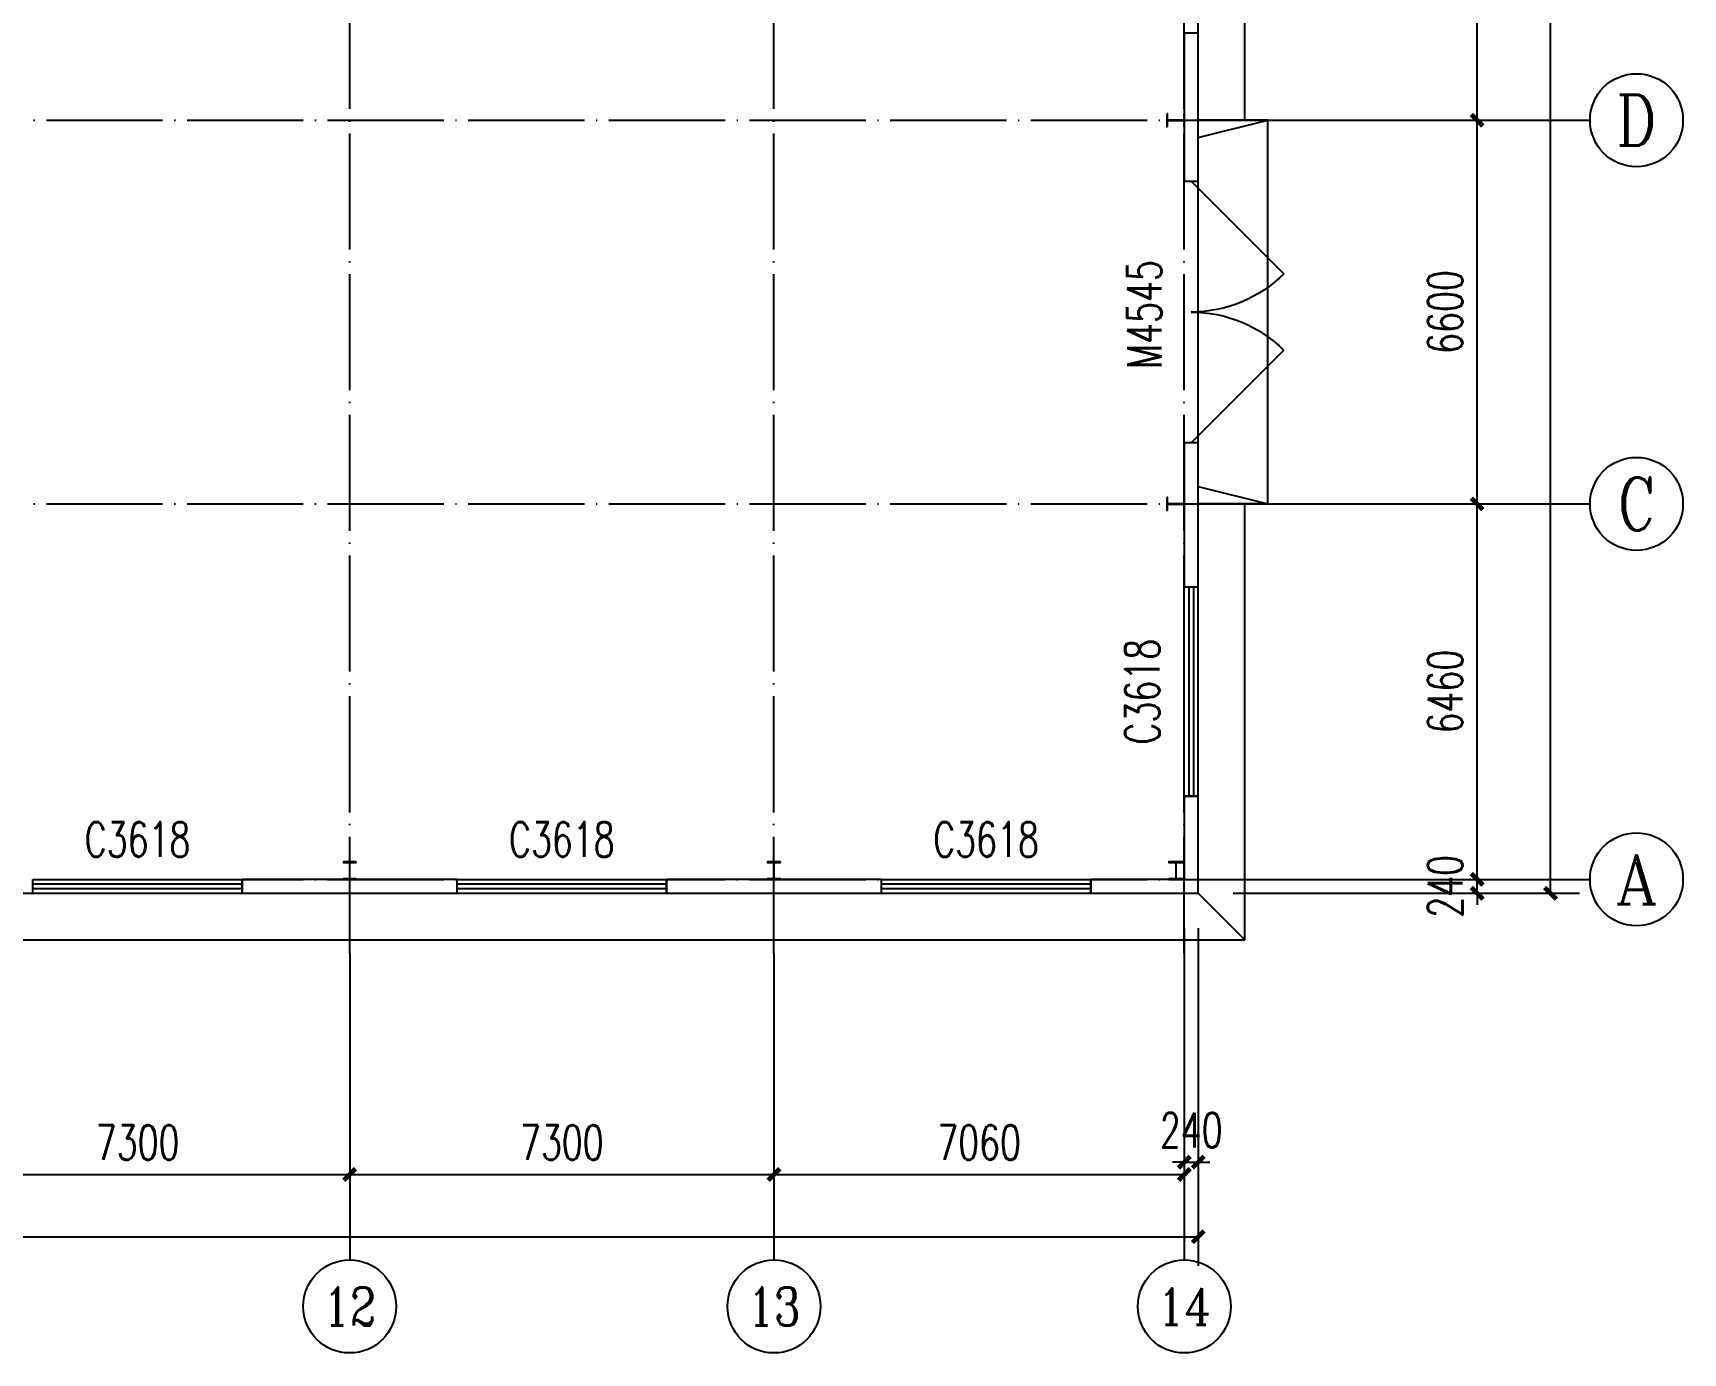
# Model space of a CAD drawing. Extents: x -89996 to 1006241, y -2176 to 440573.
# Drawn here: x 179529 to 207921, y 214237 to 236945 of the extents above; entities that cross this region are included whole.
import ezdxf
from ezdxf.enums import TextEntityAlignment as Align

# ---------------------------------------------------------------- set-up
doc = ezdxf.new("R2010")
doc.units = 0
doc.header["$LTSCALE"] = 1000
doc.header["$MEASUREMENT"] = 0
doc.linetypes.add('DOTE', pattern=[2.42, 2, -0.2, 0.02, -0.2])
for name, color, linetype in [('AXIS', 3, 'Continuous'), ('AXIS_TEXT', 7, 'Continuous'), ('DOTE', 1, 'DOTE'), ('GROUND', 2, 'Continuous'), ('GZ', 50, 'Continuous'), ('STAIR', 2, 'Continuous'), ('WALL', 9, 'Continuous'), ('WINDOW', 4, 'Continuous'), ('WINDOW_TEXT', 7, 'Continuous')]:
    doc.layers.add(name, color=color, linetype=linetype)
doc.styles.add('_TCH_AXIS', font='COMPLEX', dxfattribs={"bigfont": 'GBCBIG'})
doc.styles.add('_TCH_DIM_T3', font='SIMPLEX', dxfattribs={"width": 0.705882, "bigfont": 'GBCBIG'})
doc.styles.add('_TCH_WINDOW', font='SIMPLEX', dxfattribs={"height": 3.5, "bigfont": 'GBCBIG'})
doc.styles.add('COMPLEX', font='COMPLEX')
doc.dimstyles.new('_TCH_ARCH&&200', dxfattribs={"dimtxt": 595, "dimasz": 200, "dimexe": 500, "dimexo": 600, "dimgap": 252.5, "dimtad": 1, "dimdec": 0, "dimzin": 0, "dimdsep": 46, "dimtxsty": '_TCH_DIM_T3', "dimblk": 'ARCHTICK', "dimcen": 0.09, "dimclrt": 7, "dimazin": 2, "dimtfac": 1, "dimtdec": 0, "dimtix": 1, "dimtmove": 2, "dimatfit": 3, "dimfxl": 0, "dimtolj": 1, "dimtzin": 0, "dimarcsym": 0})
doc.dimstyles.new('TCH-200-1', dxfattribs={"dimtxt": 595, "dimasz": 200, "dimexe": 500, "dimexo": 600, "dimgap": 252.5, "dimtad": 1, "dimdec": 0, "dimzin": 0, "dimdsep": 46, "dimtxsty": '_TCH_DIM_T3', "dimblk": 'ARCHTICK', "dimcen": 0.09, "dimclrd": 3, "dimclre": 3, "dimclrt": 7, "dimazin": 2, "dimtfac": 1, "dimtdec": 0, "dimtix": 1, "dimtmove": 2, "dimatfit": 3, "dimfxl": 0, "dimtolj": 1, "dimtzin": 0, "dimarcsym": 0})

# ---------------------------------------------------------------- blocks, each defined once
blk = doc.blocks.new('_AXISO')
blk.add_circle((0, 0), 0.5)
at = {"layer": 'AXIS_TEXT', "style": 'COMPLEX', "width": 1.041667}
blk.add_attdef('A', text='', height=0.56, dxfattribs=at).set_placement((-0.25, -0.28), (0.25, -0.28), align=Align.FIT)
blk = doc.blocks.new('_ArchTick')
at = {"color": 0, "linetype": 'ByBlock', "const_width": 0.4}
blk.add_lwpolyline([(-0.5, -0.5), (0.5, 0.5)], dxfattribs=at)
blk = doc.blocks.new('*D3015')
at = {"layer": 'AXIS', "color": 0, "lineweight": -2, "transparency": 16777216}
for p, q in [((68340, -627), (68340, -4337)), ((75640, -627), (75640, -4337)), ((68340, -3837), (75640, -3837))]:
    blk.add_line(p, q, dxfattribs=at)
at = {"layer": 'Defpoints', "color": 0, "transparency": 16777216}
for p in [(68340, -27), (75640, -27), (75640, -3837)]:
    blk.add_point(p, dxfattribs=at)
at = {"layer": 'AXIS', "color": 0, "lineweight": -2, "transparency": 16777216, "xscale": 200, "yscale": 200, "zscale": 200, "rotation": 180}
blk.add_blockref('_ArchTick', (68340, -3837), dxfattribs=at)
at = {"layer": 'AXIS', "color": 0, "lineweight": -2, "transparency": 16777216, "xscale": 200, "yscale": 200, "zscale": 200}
blk.add_blockref('_ArchTick', (75640, -3837), dxfattribs=at)
at = {"layer": 'AXIS', "color": 7, "transparency": 16777216, "insert": (71990, -3287), "char_height": 595, "attachment_point": 5, "style": '_TCH_DIM_T3'}
blk.add_mtext('\\A1;7300', dxfattribs=at)
blk = doc.blocks.new('*D3016')
at = {"layer": 'AXIS', "color": 0, "lineweight": -2, "transparency": 16777216}
for p, q in [((75640, -627), (75640, -4337)), ((82940, -627), (82940, -4337)), ((75640, -3837), (82940, -3837))]:
    blk.add_line(p, q, dxfattribs=at)
at = {"layer": 'Defpoints', "color": 0, "transparency": 16777216}
for p in [(75640, -27), (82940, -27), (82940, -3837)]:
    blk.add_point(p, dxfattribs=at)
at = {"layer": 'AXIS', "color": 0, "lineweight": -2, "transparency": 16777216, "xscale": 200, "yscale": 200, "zscale": 200, "rotation": 180}
blk.add_blockref('_ArchTick', (75640, -3837), dxfattribs=at)
at = {"layer": 'AXIS', "color": 0, "lineweight": -2, "transparency": 16777216, "xscale": 200, "yscale": 200, "zscale": 200}
blk.add_blockref('_ArchTick', (82940, -3837), dxfattribs=at)
at = {"layer": 'AXIS', "color": 7, "transparency": 16777216, "insert": (79290, -3287), "char_height": 595, "attachment_point": 5, "style": '_TCH_DIM_T3'}
blk.add_mtext('\\A1;7300', dxfattribs=at)
blk = doc.blocks.new('*D3017')
at = {"layer": 'AXIS', "color": 0, "lineweight": -2, "transparency": 16777216}
for p, q in [((82940, -627), (82940, -4337)), ((90000, -627), (90000, -4337)), ((82940, -3837), (90000, -3837))]:
    blk.add_line(p, q, dxfattribs=at)
at = {"layer": 'Defpoints', "color": 0, "transparency": 16777216}
for p in [(82940, -27), (90000, -27), (90000, -3837)]:
    blk.add_point(p, dxfattribs=at)
at = {"layer": 'AXIS', "color": 0, "lineweight": -2, "transparency": 16777216, "xscale": 200, "yscale": 200, "zscale": 200, "rotation": 180}
blk.add_blockref('_ArchTick', (82940, -3837), dxfattribs=at)
at = {"layer": 'AXIS', "color": 0, "lineweight": -2, "transparency": 16777216, "xscale": 200, "yscale": 200, "zscale": 200}
blk.add_blockref('_ArchTick', (90000, -3837), dxfattribs=at)
at = {"layer": 'AXIS', "color": 7, "transparency": 16777216, "insert": (86470, -3287), "char_height": 595, "attachment_point": 5, "style": '_TCH_DIM_T3'}
blk.add_mtext('\\A1;7060', dxfattribs=at)
blk = doc.blocks.new('*D3039')
at = {"layer": 'AXIS', "color": 0, "lineweight": -2, "transparency": 16777216}
for p, q in [((91840, 7700), (95539, 7700)), ((95039, 1240), (95039, 7700)), ((91840, 1240), (95539, 1240))]:
    blk.add_line(p, q, dxfattribs=at)
at = {"layer": 'Defpoints', "color": 0, "transparency": 16777216}
for p in [(91240, 7700), (95039, 7700), (91240, 1240)]:
    blk.add_point(p, dxfattribs=at)
at = {"layer": 'AXIS', "color": 0, "lineweight": -2, "transparency": 16777216, "xscale": 200, "yscale": 200, "zscale": 200}
for p, rotation in [((95039, 7700), 90), ((95039, 1240), 270)]:
    blk.add_blockref('_ArchTick', p, dxfattribs=dict(at, rotation=rotation))
at = {"layer": 'AXIS', "color": 7, "transparency": 16777216, "insert": (94489, 4470), "char_height": 595, "attachment_point": 5, "rotation": 90, "style": '_TCH_DIM_T3'}
blk.add_mtext('\\A1;6460', dxfattribs=at)
blk = doc.blocks.new('*D3040')
at = {"layer": 'AXIS', "color": 0, "lineweight": -2, "transparency": 16777216}
for p, q in [((91840, 14300), (95539, 14300)), ((95039, 7700), (95039, 14300)), ((91840, 7700), (95539, 7700))]:
    blk.add_line(p, q, dxfattribs=at)
at = {"layer": 'Defpoints', "color": 0, "transparency": 16777216}
for p in [(91240, 14300), (95039, 14300), (91240, 7700)]:
    blk.add_point(p, dxfattribs=at)
at = {"layer": 'AXIS', "color": 0, "lineweight": -2, "transparency": 16777216, "xscale": 200, "yscale": 200, "zscale": 200}
for p, rotation in [((95039, 14300), 90), ((95039, 7700), 270)]:
    blk.add_blockref('_ArchTick', p, dxfattribs=dict(at, rotation=rotation))
at = {"layer": 'AXIS', "color": 7, "transparency": 16777216, "insert": (94489, 11000), "char_height": 595, "attachment_point": 5, "rotation": 90, "style": '_TCH_DIM_T3'}
blk.add_mtext('\\A1;6600', dxfattribs=at)
blk = doc.blocks.new('*D3041')
at = {"layer": 'AXIS', "color": 0, "lineweight": -2, "transparency": 16777216}
for p, q in [((91840, 20900), (95539, 20900)), ((95039, 14300), (95039, 20900)), ((91840, 14300), (95539, 14300))]:
    blk.add_line(p, q, dxfattribs=at)
at = {"layer": 'Defpoints', "color": 0, "transparency": 16777216}
for p in [(91240, 20900), (95039, 20900), (91240, 14300)]:
    blk.add_point(p, dxfattribs=at)
at = {"layer": 'AXIS', "color": 0, "lineweight": -2, "transparency": 16777216, "xscale": 200, "yscale": 200, "zscale": 200}
for p, rotation in [((95039, 20900), 90), ((95039, 14300), 270)]:
    blk.add_blockref('_ArchTick', p, dxfattribs=dict(at, rotation=rotation))
at = {"layer": 'AXIS', "color": 7, "transparency": 16777216, "insert": (94489, 17600), "char_height": 595, "attachment_point": 5, "rotation": 90, "style": '_TCH_DIM_T3'}
blk.add_mtext('\\A1;6600', dxfattribs=at)
blk = doc.blocks.new('*D27')
at = {"layer": 'Defpoints', "color": 0, "transparency": 16777216}
for p in [(110579, 222145), (199579, 222145), (199579, 216237)]:
    blk.add_point(p, dxfattribs=at)
at = {"layer": 'WALL', "color": 3, "lineweight": -2, "transparency": 16777216}
for p, q in [((110579, 221545), (110579, 215737)), ((199579, 221545), (199579, 215737)), ((110579, 216237), (199579, 216237))]:
    blk.add_line(p, q, dxfattribs=at)
at = {"layer": 'WALL', "color": 3, "lineweight": -2, "transparency": 16777216, "xscale": 200, "yscale": 200, "zscale": 200, "rotation": 180}
blk.add_blockref('_ArchTick', (110579, 216237), dxfattribs=at)
at = {"layer": 'WALL', "color": 3, "lineweight": -2, "transparency": 16777216, "xscale": 200, "yscale": 200, "zscale": 200}
blk.add_blockref('_ArchTick', (199579, 216237), dxfattribs=at)
at = {"layer": 'WALL', "color": 7, "transparency": 16777216, "insert": (155079, 216787), "char_height": 595, "attachment_point": 5, "style": '_TCH_DIM_T3'}
blk.add_mtext('\\A1;89000', dxfattribs=at)
blk = doc.blocks.new('*D28')
at = {"layer": 'Defpoints', "color": 0, "transparency": 16777216}
for p in [(199339, 222145), (199579, 222145), (199579, 217521)]:
    blk.add_point(p, dxfattribs=at)
at = {"layer": 'WALL', "color": 3, "lineweight": -2, "transparency": 16777216}
for p, q in [((199339, 221545), (199339, 217021)), ((199579, 221545), (199579, 217021)), ((199339, 217521), (199139, 217521)), ((199339, 217521), (199579, 217521)), ((199579, 217521), (199779, 217521))]:
    blk.add_line(p, q, dxfattribs=at)
at = {"layer": 'WALL', "color": 3, "lineweight": -2, "transparency": 16777216, "xscale": 200, "yscale": 200, "zscale": 200}
blk.add_blockref('_ArchTick', (199339, 217521), dxfattribs=at)
at = {"layer": 'WALL', "color": 3, "lineweight": -2, "transparency": 16777216, "xscale": 200, "yscale": 200, "zscale": 200, "rotation": 180}
blk.add_blockref('_ArchTick', (199579, 217521), dxfattribs=at)
at = {"layer": 'WALL', "color": 7, "transparency": 16777216, "insert": (199459, 218071), "char_height": 595, "attachment_point": 5, "style": '_TCH_DIM_T3'}
blk.add_mtext('\\A1;240', dxfattribs=at)
blk = doc.blocks.new('*D29')
at = {"layer": 'Defpoints', "color": 0, "transparency": 16777216}
for p in [(199579, 222385), (204378, 222385), (199579, 222145)]:
    blk.add_point(p, dxfattribs=at)
at = {"layer": 'WALL', "color": 3, "lineweight": -2, "transparency": 16777216}
for p, q in [((200179, 222385), (204878, 222385)), ((204378, 222385), (204378, 222585)), ((204378, 222145), (204378, 222385)), ((200179, 222145), (204878, 222145)), ((204378, 222145), (204378, 221945))]:
    blk.add_line(p, q, dxfattribs=at)
at = {"layer": 'WALL', "color": 3, "lineweight": -2, "transparency": 16777216, "xscale": 200, "yscale": 200, "zscale": 200}
for p, rotation in [((204378, 222385), 270), ((204378, 222145), 90)]:
    blk.add_blockref('_ArchTick', p, dxfattribs=dict(at, rotation=rotation))
at = {"layer": 'WALL', "color": 7, "transparency": 16777216, "insert": (203828, 222265), "char_height": 595, "attachment_point": 5, "rotation": 90, "style": '_TCH_DIM_T3'}
blk.add_mtext('\\A1;240', dxfattribs=at)
blk = doc.blocks.new('*D30')
at = {"layer": 'Defpoints', "color": 0, "transparency": 16777216}
for p in [(199579, 262235), (205641, 262235), (199579, 222145)]:
    blk.add_point(p, dxfattribs=at)
at = {"layer": 'WALL', "color": 3, "lineweight": -2, "transparency": 16777216}
for p, q in [((200179, 262235), (206141, 262235)), ((205641, 222145), (205641, 262235)), ((200179, 222145), (206141, 222145))]:
    blk.add_line(p, q, dxfattribs=at)
at = {"layer": 'WALL', "color": 3, "lineweight": -2, "transparency": 16777216, "xscale": 200, "yscale": 200, "zscale": 200}
for p, rotation in [((205641, 262235), 90), ((205641, 222145), 270)]:
    blk.add_blockref('_ArchTick', p, dxfattribs=dict(at, rotation=rotation))
at = {"layer": 'WALL', "color": 7, "transparency": 16777216, "insert": (205091, 242190), "char_height": 595, "attachment_point": 5, "rotation": 90, "style": '_TCH_DIM_T3'}
blk.add_mtext('\\A1;40090', dxfattribs=at)
blk = doc.blocks.new('$TCHSYS$WIN2D')
for p, q in [((-0.5, 0.5), (0.5, 0.5)), ((-0.5, 0.5), (-0.5, -0.5)), ((0.5, 0.5), (0.5, -0.5)), ((0.5, 0.1667), (-0.5, 0.1667)), ((0.5, -0.1667), (-0.5, -0.1667)), ((-0.5, -0.5), (0.5, -0.5))]:
    blk.add_line(p, q)
blk = doc.blocks.new('$DorLib2D$00000116')
at = {"color": 0}
for p, q in [((-0.5, 0), (-0.1464, 0.3536)), ((0.5, 0), (0.1464, 0.3536))]:
    blk.add_line(p, q, dxfattribs=at)
for centre, start, end in [((-0.5, 0), 0, 45), ((0.5, 0), 135, 180)]:
    blk.add_arc(centre, 0.5, start, end, dxfattribs=at)
blk = doc.blocks.new('A$C3A647AB8')
at = {"layer": 'AXIS'}
for p, q in [((91240, 14300), (96981.6, 14300)), ((91240, 7700), (96981.6, 7700)), ((91240, 1240), (96981.6, 1240)), ((75640, -26.8), (75640, -5307.8)), ((82940, -26.8), (82940, -5307.8)), ((90000, -26.8), (90000, -5307.8))]:
    blk.add_line(p, q, dxfattribs=at)
at = {"layer": 'DOTE'}
for p, q in [((75640, -26.8), (75640, 41826.8)), ((82940, -26.8), (82940, 41826.8)), ((90000, -26.8), (90000, 41826.8)), ((240, 14300), (91240, 14300)), ((240, 7700), (91240, 7700)), ((240, 1240), (91240, 1240))]:
    blk.add_line(p, q, dxfattribs=at)
at = {"layer": 'GZ'}
for points in [[(89700, 14410), (89700, 14190), (89710, 14190), (89710, 14293.2), (89715, 14297), (89985.3, 14297), (89990, 14293.2), (89990, 14190), (90000, 14190), (90000, 14410), (89990, 14410), (89990, 14307), (89985.5, 14303), (89715, 14303), (89710, 14307), (89710, 14410), (89700, 14410)], [(89700, 7810), (89700, 7590), (89710, 7590), (89710, 7693.2), (89715, 7697), (89985.3, 7697), (89990, 7693.2), (89990, 7590), (90000, 7590), (90000, 7810), (89990, 7810), (89990, 7707), (89985.5, 7703), (89715, 7703), (89710, 7707), (89710, 7810), (89700, 7810)], [(75750, 1540), (75530, 1540), (75530, 1530), (75633.1, 1530), (75637, 1525), (75637, 1254.6), (75633.1, 1250), (75530, 1250), (75530, 1240), (75750, 1240), (75750, 1250), (75647, 1250), (75643, 1254.5), (75643, 1525), (75647, 1530), (75750, 1530), (75750, 1540)], [(83050, 1540), (82830, 1540), (82830, 1530), (82933.1, 1530), (82937, 1525), (82937, 1254.6), (82933.1, 1250), (82830, 1250), (82830, 1240), (83050, 1240), (83050, 1250), (82947, 1250), (82943, 1254.5), (82943, 1525), (82947, 1530), (83050, 1530), (83050, 1540)], [(89985, 1540), (89735, 1540), (89735, 1530), (89853.1, 1530), (89857, 1525), (89857, 1254.6), (89853.1, 1250), (89735, 1250), (89735, 1240), (89985, 1240), (89985, 1250), (89867, 1250), (89863, 1254.5), (89863, 1525), (89867, 1530), (89985, 1530), (89985, 1540)]]:
    blk.add_lwpolyline(points, close=True, dxfattribs=at)
at = {"layer": 'AXIS'}
ref = blk.add_blockref('_AXISO', (97781.6, 14300), dxfattribs=dict(at, xscale=1600, yscale=1600, zscale=1600))
ref.add_attrib('A', 'D', dxfattribs={"layer": 'AXIS_TEXT', "height": 870.5, "style": '_TCH_AXIS'}).set_placement((97429.3, 13864.7), (98134, 13864.7), align=Align.FIT)
ref = blk.add_blockref('_AXISO', (97781.6, 7700), dxfattribs=dict(at, xscale=1600, yscale=1600, zscale=1600))
ref.add_attrib('A', 'C', dxfattribs={"layer": 'AXIS_TEXT', "height": 911.4, "style": '_TCH_AXIS'}).set_placement((97456.1, 7244.3), (98107.1, 7244.3), align=Align.FIT)
ref = blk.add_blockref('_AXISO', (97781.6, 1240), dxfattribs=dict(at, xscale=1600, yscale=1600, zscale=1600))
ref.add_attrib('A', 'A', dxfattribs={"layer": 'AXIS_TEXT', "height": 850.4, "style": '_TCH_AXIS'}).set_placement((97417.2, 814.8), (98146.1, 814.8), align=Align.FIT)
ref = blk.add_blockref('_AXISO', (75640, -6107.8), dxfattribs=dict(at, xscale=1600, yscale=1600, zscale=1600))
ref.add_attrib('A', '12', dxfattribs={"layer": 'AXIS_TEXT', "height": 656.89, "style": '_TCH_AXIS'}).set_placement((75186.4, -6436.2), (76093.6, -6436.2), align=Align.FIT)
ref = blk.add_blockref('_AXISO', (82940, -6107.8), dxfattribs=dict(at, xscale=1600, yscale=1600, zscale=1600))
ref.add_attrib('A', '13', dxfattribs={"layer": 'AXIS_TEXT', "height": 656.89, "style": '_TCH_AXIS'}).set_placement((82486.4, -6436.2), (83393.6, -6436.2), align=Align.FIT)
ref = blk.add_blockref('_AXISO', (90000, -6107.8), dxfattribs=dict(at, xscale=1600, yscale=1600, zscale=1600))
ref.add_attrib('A', '14', dxfattribs={"layer": 'AXIS_TEXT', "height": 628.15, "style": '_TCH_AXIS'}).set_placement((89536.4, -6421.9), (90463.6, -6421.9), align=Align.FIT)
for p1, p2, distance, picture, middle in [((91240, 14300), (91240, 20900), -3798.6, '*D3041', (94488.6, 17600)), ((91240, 7700), (91240, 14300), -3798.6, '*D3040', (94488.6, 11000)), ((91240, 1240), (91240, 7700), -3798.6, '*D3039', (94488.6, 4470)), ((68340, -26.8), (75640, -26.8), -3809.8, '*D3015', (71990, -3286.6)), ((75640, -26.8), (82940, -26.8), -3809.8, '*D3016', (79290, -3286.6)), ((82940, -26.8), (90000, -26.8), -3809.8, '*D3017', (86470, -3286.6))]:
    dim = blk.add_aligned_dim(p1=p1, p2=p2, distance=distance, dimstyle='_TCH_ARCH&&200', dxfattribs=at)
    dim.commit()
    dim.dimension.update_dxf_attribs({"geometry": picture, "text_midpoint": middle})

msp = doc.modelspace()

# ---------------------------------------------------------------- linework, layer by layer
at = {"layer": 'GROUND'}
for p, q in [((199579.04, 235445.09), (199579.04, 248645.09)), ((200379.04, 235445.09), (200379.04, 248645.09)), ((199579.04, 222145.09), (199579.04, 228845.09)), ((200379.04, 221345.09), (200379.04, 228845.09)), ((177679.04, 222145.09), (199579.04, 222145.09)), ((199579.04, 222145.09), (200379.04, 221345.09)), ((177679.04, 221345.09), (200379.04, 221345.09))]:
    msp.add_line(p, q, dxfattribs=at)
at = {"layer": 'STAIR'}
for p, q in [((200779.04, 235445.09), (199579.04, 235445.09)), ((199579.04, 228845.09), (199579.04, 235445.09)), ((199579.04, 235145.09), (200779.04, 235445.09)), ((200779.04, 228845.09), (200779.04, 235445.09)), ((199579.04, 229145.09), (200779.04, 228845.09)), ((200779.04, 228845.09), (199579.04, 228845.09))]:
    msp.add_line(p, q, dxfattribs=at)
at = {"layer": 'WALL'}
for p, q in [((199339.04, 236945.09), (199339.04, 234395.09)), ((199579.04, 236945.09), (199339.04, 236945.09)), ((199579.04, 234395.09), (199579.04, 236945.09)), ((199339.04, 234395.09), (199579.04, 234395.09)), ((199339.04, 229895.09), (199339.04, 227415.09)), ((199579.04, 229895.09), (199339.04, 229895.09)), ((199579.04, 227415.09), (199579.04, 229895.09)), ((199339.04, 227415.09), (199579.04, 227415.09)), ((199579.04, 223815.09), (199339.04, 223815.09)), ((199339.04, 223815.09), (199339.04, 222385.09)), ((199579.04, 222145.09), (199579.04, 223815.09)), ((186829.04, 222385.09), (183129.04, 222385.09)), ((183129.04, 222385.09), (183129.04, 222145.09)), ((186829.04, 222145.09), (186829.04, 222385.09)), ((194129.04, 222385.09), (190429.04, 222385.09)), ((190429.04, 222385.09), (190429.04, 222145.09)), ((194129.04, 222145.09), (194129.04, 222385.09)), ((199339.04, 222385.09), (197729.04, 222385.09)), ((197729.04, 222385.09), (197729.04, 222145.09)), ((183129.04, 222145.09), (186829.04, 222145.09)), ((190429.04, 222145.09), (194129.04, 222145.09)), ((197729.04, 222145.09), (199579.04, 222145.09))]:
    msp.add_line(p, q, dxfattribs=at)

# ---------------------------------------------------------------- block references
msp.add_blockref('A$C3A647AB8', (109339.05, 221145.09), dxfattribs=at)
at = {"layer": 'WINDOW'}
ref = msp.add_blockref('$DorLib2D$00000116', (199459.04, 232145.09), dxfattribs=dict(at, xscale=-4500, yscale=4500, zscale=-4500, rotation=270))
ref.add_attrib('A', 'M4545', (198949.04, 231165.09), dxfattribs={"layer": 'WINDOW_TEXT', "height": 595, "rotation": 90, "style": '_TCH_WINDOW', "width": 0.705882})
ref = msp.add_blockref('$TCHSYS$WIN2D', (199459.04, 225615.09), dxfattribs=dict(at, xscale=-3600, yscale=-240, zscale=-3600, rotation=270))
ref.add_attrib('A', 'C3618', (198914.43, 224705.09), dxfattribs={"layer": 'WINDOW_TEXT', "height": 595, "rotation": 90, "style": '_TCH_WINDOW', "width": 0.705882})
ref = msp.add_blockref('$TCHSYS$WIN2D', (181329.04, 222265.09), dxfattribs=dict(at, xscale=-3600, yscale=240, zscale=-3600, rotation=179.999999999999))
ref.add_attrib('A', 'C3618', (180419.04, 222775.09), dxfattribs={"layer": 'WINDOW_TEXT', "height": 595, "rotation": 360, "style": '_TCH_WINDOW', "width": 0.705882})
ref = msp.add_blockref('$TCHSYS$WIN2D', (188629.04, 222265.09), dxfattribs=dict(at, xscale=-3600, yscale=240, zscale=-3600, rotation=179.999999999999))
ref.add_attrib('A', 'C3618', (187719.04, 222775.09), dxfattribs={"layer": 'WINDOW_TEXT', "height": 595, "rotation": 360, "style": '_TCH_WINDOW', "width": 0.705882})
ref = msp.add_blockref('$TCHSYS$WIN2D', (195929.04, 222265.09), dxfattribs=dict(at, xscale=-3600, yscale=240, zscale=-3600, rotation=179.999999999999))
ref.add_attrib('A', 'C3618', (195019.04, 222775.09), dxfattribs={"layer": 'WINDOW_TEXT', "height": 595, "rotation": 360, "style": '_TCH_WINDOW', "width": 0.705882})

# ---------------------------------------------------------------- dimensions: what is measured, and where the dimension line sits
at = {"layer": 'WALL'}
for base, p2, picture, middle in [((205640.64, 262235.09), (199579.04, 262235.09), '*D30', (205090.64, 242190.09)), ((204377.67, 222385.09), (199579.04, 222385.09), '*D29', (203827.67, 222265.09))]:
    dim = msp.add_linear_dim(base=base, p1=(199579.04, 222145.09), p2=p2, angle=90, dimstyle='TCH-200-1', dxfattribs=at)
    dim.commit()
    dim.dimension.update_dxf_attribs({"geometry": picture, "text_midpoint": middle})
for base, p1, picture, middle in [((199579.04, 216236.55), (110579.04, 222145.09), '*D27', (155079.04, 216786.55)), ((199579.04, 217521.39), (199339.04, 222145.09), '*D28', (199459.04, 218071.39))]:
    dim = msp.add_linear_dim(base=base, p1=p1, p2=(199579.04, 222145.09), dimstyle='TCH-200-1', dxfattribs=at)
    dim.commit()
    dim.dimension.update_dxf_attribs({"geometry": picture, "text_midpoint": middle})

doc.saveas('drawing.dxf')
